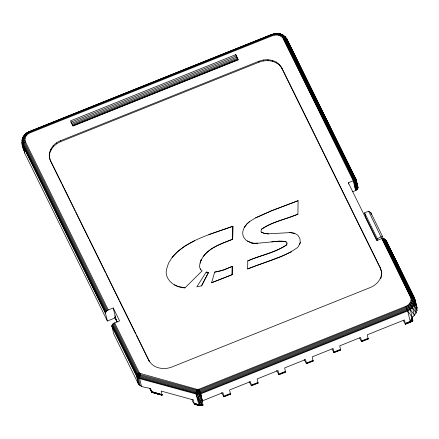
<?xml version="1.0" encoding="UTF-8"?>
<svg xmlns="http://www.w3.org/2000/svg" width="439" height="439" viewBox="0 0 439 439"><rect width="100%" height="100%" fill="white"/><g stroke="black" fill="none" stroke-linecap="round" stroke-linejoin="round"><path stroke-width="0.66" d="M200.755 405.373C196.902 405.307 193.133 404.928 193.61 400L161.179 391.067L162.04 395.1L151.834 392.263L150.67 388.817C146.829 386.913 140.941 387.873 138.345 383.878L113.75 333.953L111.83 325.7L113.059 323.812L114.639 322.874L139.531 373.216L197.056 389.349L198.862 389.228C201.419 394.167 201.539 399.874 202.977 405.159C200.332 406.838 201.556 401.416 202.379 400.873L222.952 392.631L223.901 396.812L221.558 392.576M223.808 396.834L230.513 394.167L229.564 389.98L250.488 381.595L251.443 385.782L249.094 381.54M251.344 385.804L258.05 383.132L257.1 378.95L278.03 370.56L278.979 374.747L276.636 370.505M271.697 34.714L274.66 33.874L272.882 34.379M278.886 374.769L285.586 372.096L284.637 367.915L305.566 359.53L306.515 363.711L304.172 359.475M306.422 363.733L313.128 361.067L312.173 356.88L333.102 348.495L334.052 352.676L332.01 349.049M333.958 352.698L340.664 350.031L339.715 345.844L360.639 337.459L361.593 341.646L359.546 338.014M361.495 341.668L368.2 338.996L367.251 334.814L404.423 319.916L405.378 324.103L403.331 320.47M232.127 274.715L232.242 266.336L223.802 269.859L214.671 272.136L211.614 282.749L232.127 274.715L232.242 266.336M232.659 239.189C222.194 243.453 210.308 247.003 203.257 256.464L203.273 256.535C210.325 247.075 222.211 243.524 232.675 239.26L232.857 226.222C211.839 234.102 187.519 239.48 172.258 257.292L177.526 251.558L184.879 246.016L194.68 240.693M232.675 239.26L232.857 226.222M299.623 244.347C301.928 238.168 298.158 248.639 296.687 248.073C282.118 258.478 263.938 262.078 247.662 268.948L247.766 260.87C260.305 255.344 275.132 252.59 286.431 244.989C275.006 252.886 260.365 255.273 247.783 260.942L247.766 260.87M297.905 214.155L297.889 214.084C286.157 219.286 272.229 221.618 261.759 229.087C272.465 221.75 286.069 219.286 297.905 214.155L298.097 200.694L271.368 210.802L255.613 217.865L249.747 221.481L246.937 223.956L244.512 227.172L246.921 223.885L249.747 221.481M107.379 321.024L105.481 313.358C105.618 309.643 110.847 309.385 113.229 307.959L115.644 317.715L107.379 321.024L24.584 152.964L23.898 149.32M108.268 309.945L25.473 141.879C23.717 138.137 26.691 134.06 30.214 132.759L272.542 35.663C276.202 34.198 281.201 34.89 283.226 38.605L353.856 180.572L356.512 190.136L352.599 191.81M61.487 183.299L50.589 161.173C46.485 153.008 52.51 143.569 60.522 140.738L258.796 61.295C266.632 58.157 277.349 59.638 281.684 67.601L380.404 267.982L381.705 272.443L381.595 276.219M49.503 157.601L49.398 152.937M287.035 243.601L286.799 244.347L286.936 242.597L285.114 241.384L278.529 241.154L271.829 241.873C276.427 241.494 282.063 240.545 286.321 241.884M381.491 271.554C382.226 278.803 376.624 284.966 370.247 287.534L171.978 366.977C164.142 370.115 153.425 368.634 149.084 360.666L50.37 160.284L49.283 156.718M198.862 389.228L405.866 306.285C409.389 304.984 412.364 300.907 410.602 297.165L382.188 238.421L376.777 240.545L348.33 182.8L354.416 180.303L355.919 179.117L286.804 38.879C283.923 33.633 276.954 32.332 271.697 34.467L29.369 131.568C21.171 134.444 20.567 143.624 23.86 150.582M407.76 305.281L410.158 308.913L412.879 320.443L405.378 324.103L410.322 322.133L410.245 321.414C411.102 316.832 416.199 315.142 416.962 310.532L415.074 302.828L415.151 300.309L414.427 297.927L386.83 241.911C386.09 240.067 384.366 238.103 382.188 238.421L411.48 296.89C413.428 301.05 410.125 305.577 406.212 307.026L199.207 389.969L197.523 390.26L140.129 374.544L138.806 373.792L113.8 323.285M197.056 389.349L196.189 391.912L196.134 394.2L200.233 405.323L201.775 405.493L201.83 404.983M412.172 317.249L411.195 321.749L405.279 324.125L412.067 321.063L412.172 317.249L407.655 310.96L405.866 306.285M300.254 242.537L299.93 238.69L297.938 235.315L294.778 233.35L289.949 232.555L294.778 233.35M197.649 389.437L197.501 393.788L200.08 404.879L202.966 404.906C198.565 406.042 192.721 404.807 191.98 399.474M200.025 263.109C203.455 253.682 198.62 266.188 199.641 266.725C199.251 267.812 202.066 271.368 200.283 268.959M276.795 34.928L277.338 33.485L277.711 33.671M28.321 133.763L26.993 132.852L24.957 134.608L23.086 136.984L22.038 140.398L22.888 137.402L24.48 135.141L26.774 132.946L29.462 131.546L271.796 34.445L272.542 35.663M49.618 153.82C50.891 148.113 55.495 143.833 60.741 141.621L259.01 62.179C266.852 59.04 277.569 60.522 281.904 68.489L380.624 268.871L381.705 272.443M380.723 278.705L381.376 276.844M111.852 326.287L137.188 377.255L139.564 378.616L197.616 394.431L200.65 393.904L407.655 310.96C411.156 309.49 414.224 306.636 415.074 302.828L413.686 301.308L411.058 300.594M24.584 152.964C25.007 149.348 18.416 141.353 24.968 140.217M244.496 227.1C242.043 231.139 241.927 236.281 245.483 239.529C245.478 241 261.765 247.014 247.338 241.016M140.48 373.759L139.476 377.979L141.462 386.282M208.552 272.372L201.561 285.844L196.82 286.854L206.182 272.12L208.552 272.372L201.561 285.844M201.029 260.459L203.257 256.464M286.431 244.989L286.782 244.282M278.869 35.246L279.654 34.143L280.367 33.896L283.243 35.197L280.033 33.902L277.338 33.485M172.242 257.221L168.543 263.175L166.573 269.085C163.988 279.511 174.887 287.721 184.978 287.869L202.149 270.847L200.985 269.886M261.743 229.015L260.903 231.221L261.545 232.461L264.69 233.488L268.339 233.888L264.673 233.422L261.2 232.116M106.688 310.883L23.893 142.823C21.758 138.28 25.369 133.33 29.643 131.749L271.977 34.648C276.416 32.87 282.491 33.71 284.949 38.226L354.416 180.303L356.512 190.136L357.664 188.874L357.95 187.376L355.919 179.117L357.95 187.376L355.859 179.299L286.804 38.879L284.949 38.226L283.226 38.605L353.285 180.813L355.7 190.57L353.856 180.572L284.099 38.336C281.849 34.204 276.296 33.435 272.229 35.065L29.901 132.161C25.989 133.61 22.685 138.137 24.639 142.296L107.434 310.357M139.953 373.54L138.532 375.877L138.192 377.447L140.145 385.738M280.708 36.003L282.431 34.89L284.368 36.382L285.718 38.281L355.672 179.513L357.922 188.128L355.859 179.299L286.349 38.506L355.672 179.513L357.664 188.874L355.36 179.76L285.718 38.281L354.931 180.028L357.181 189.56L354.416 180.303L284.099 38.336M412.72 320.788L411.996 321.332M139.531 373.216L137.659 375.202L137.149 376.646L139.081 384.921M411.156 321.013L412.067 321.063L412.879 320.443L405.29 323.4M377.205 240.616L365.654 217.162L364.579 212.822L368.645 211.192L370.801 212.613L382.457 236.281L377.315 238.679L377.776 240.539M200.08 404.879L194.526 403.732L200.563 405.543L194.395 403.984L199.174 405.334L199.888 405.087M412.029 320.552L412.863 320.036M282.195 37.15L284.368 36.382L285.575 37.293L284.51 36.475M26.686 133.231L29.462 131.546L30.214 132.759M25.473 141.879L23.289 143.432L22.685 145.298L105.481 313.358M139.234 372.799L137.654 373.743L136.425 375.625L138.345 383.878M247.662 268.948L282.123 256.036L291.573 251.695M408.769 322.358L405.098 323.922L412.358 321.118L412.067 321.063M298.097 200.694L271.384 210.874L255.613 217.865M214.671 272.136L219.385 271.302L223.819 269.93L232.258 266.407M235.748 54.672L70.52 120.873L73.055 126.02L238.284 59.819L235.748 54.672L238.07 59.666L72.847 125.867L72.495 125.334L237.724 59.133M236.237 55.94L71.008 122.141L71.535 123.381L236.758 57.18M72.045 124.484L237.269 58.277M114.639 322.874L119.595 320.887L113.229 307.959M223.813 396.115L230.426 393.465M251.355 385.08L257.962 382.435M278.891 374.044L285.498 371.399M306.427 363.015L313.034 360.364M333.964 351.979L340.576 349.329M361.506 340.944L368.112 338.299M223.906 396.565L230.513 393.92M251.163 385.601L258.05 382.885M278.699 374.566L285.591 371.849M306.241 363.53L313.128 360.82M333.777 352.495L340.664 349.784M361.593 341.399L368.2 338.749M410.339 321.891L405.378 323.856L410.245 321.414L407.655 310.96M232.11 274.649L211.614 282.749M274.573 33.655L274.638 35.071M201.775 405.493L202.977 405.159L201.616 405.263M232.873 226.288L208.772 234.591M153.156 392.236L152.201 392.378L162.04 395.1L151.834 392.263L150.017 388.581L151.834 392.263L162.112 395.056L151.543 392.005L149.726 388.317M197.616 394.431L201.49 404.824L202.884 404.489M368.2 338.996L367.668 338.403M340.664 350.031L340.384 349.85M313.128 361.067L312.848 360.885M285.586 372.096L285.054 371.504M258.05 383.132L257.775 382.951M230.513 394.167L230.234 393.986M201.819 405.334L202.774 405.109L202.571 404.818M410.449 302.334L413.511 304.15L416.962 310.532L417.05 307.991L414.427 297.927L413.094 296.841L410.602 297.165L381.732 238.558M257.797 243.305C256.634 242.608 242.767 244.819 271.829 241.873M411.113 298.827L412.94 298.805L414.899 299.788L417.05 307.991L415.074 302.828M409.988 321.836L411.195 321.749M268.322 233.817L289.97 232.621M25.023 138.45L23.344 138.658L22.252 139.372L22.175 141.792L22.872 144.074L105.667 312.134M208.574 272.443L206.182 272.12M174.365 284.834L177.784 286.354L184.978 287.869M278.299 33.765L280.636 34.127L280.823 34.571M251.805 242.822L254.313 243.283M25.632 136.71L23.492 136.694L22.702 138.96L22.63 141.259L23.289 143.432L106.084 311.492M196.688 404.286L194.131 403.644L199.509 405.323M161.047 394.529L152.651 392.367L161.903 394.979L161.695 394.699M151.543 392.005L162.106 394.864L151.362 391.604L162.046 394.551M194.548 403.913L198.905 405.104L196.134 394.2M194.472 403.485L198.724 404.659M156.443 393.179L159.725 394.129M26.757 135.113L24.957 134.608L24.518 135.629M409.324 303.931L411.425 305.659L412.369 307.004L414.438 315.328L410.366 309.522M410.745 321.502L411.014 321.743L410.904 321.447M284.933 36.508L287.051 39.373L287.523 41.288M412.594 307.602L416.073 313.034L414.202 305.314M286.804 38.879L287.051 39.373M112.455 324.421L137.659 375.202L139.618 376.327L197.407 392.104L199.915 391.67L406.92 308.727C411.508 307.031 415.382 301.719 413.094 296.841L384.235 238.778L412.325 296.78C414.46 301.33 410.849 306.274 406.574 307.86L199.569 390.798L197.44 391.171L139.832 375.422L138.17 374.467L113.059 323.812M412.325 296.78L383.417 238.465L411.48 296.89L382.693 238.372M112.038 325.063L137.308 375.949L139.498 377.2L197.429 392.998L200.222 392.51L407.227 309.572C412.056 307.783 416.134 302.197 413.725 297.06L385.195 239.458L413.094 296.841M284.949 38.226L354.931 180.028M357.126 185.428L357.73 186.657L355.919 179.117M368.645 211.192L381.694 238.317M364.579 212.822L377.315 238.679M62.097 184.528L75.118 210.961M75.722 212.191L88.744 238.618M89.347 239.848L105.398 272.427M106.002 273.656L119.024 300.084M119.627 301.319L135.678 333.892M136.288 335.122L149.304 361.555L149.084 360.666M114.733 315.877L115.644 317.715M115.506 318.012L116.115 319.241M114.952 317.32L117.065 321.617M114.903 317.392L117.021 321.688M114.908 317.638L117.131 322.127M105.464 312.771L22.669 144.711L21.95 142.357M111.83 325.7L137.149 376.646L139.476 377.979L197.501 393.788L200.475 393.273L407.48 310.335C412.462 308.491 416.666 302.729 414.18 297.433L386.079 240.473L386.336 241.807M413.725 297.06L386.079 240.473L386.413 241.779M198.263 389.398L199.158 394.326L202.022 401.005M387.143 243.184L386.83 241.911L387.094 243.19M382.457 236.281L383.099 238.86M370.801 212.613L371.279 214.55M380.404 267.982L380.624 268.871M348.33 182.8L348.654 184.106M281.684 67.601L281.904 68.489M279.473 64.484L279.692 65.367M276.285 62.025L276.504 62.909M272.345 60.401L272.559 61.284M267.911 59.715L268.125 60.604M263.285 60.022L263.504 60.906M258.796 61.295L259.01 62.179M202.138 400.966L200.65 393.904L202.379 400.873M60.522 140.738L60.741 141.621M56.461 142.894L56.68 143.778M53.114 145.781L53.333 146.664M50.704 149.205L50.924 150.094M50.37 160.284L50.589 161.173M200.65 393.904L202.258 400.922M199.158 394.326L201.49 404.824M415.151 300.309L416.326 305.593M355.36 179.76L357.181 189.56"/></g></svg>
